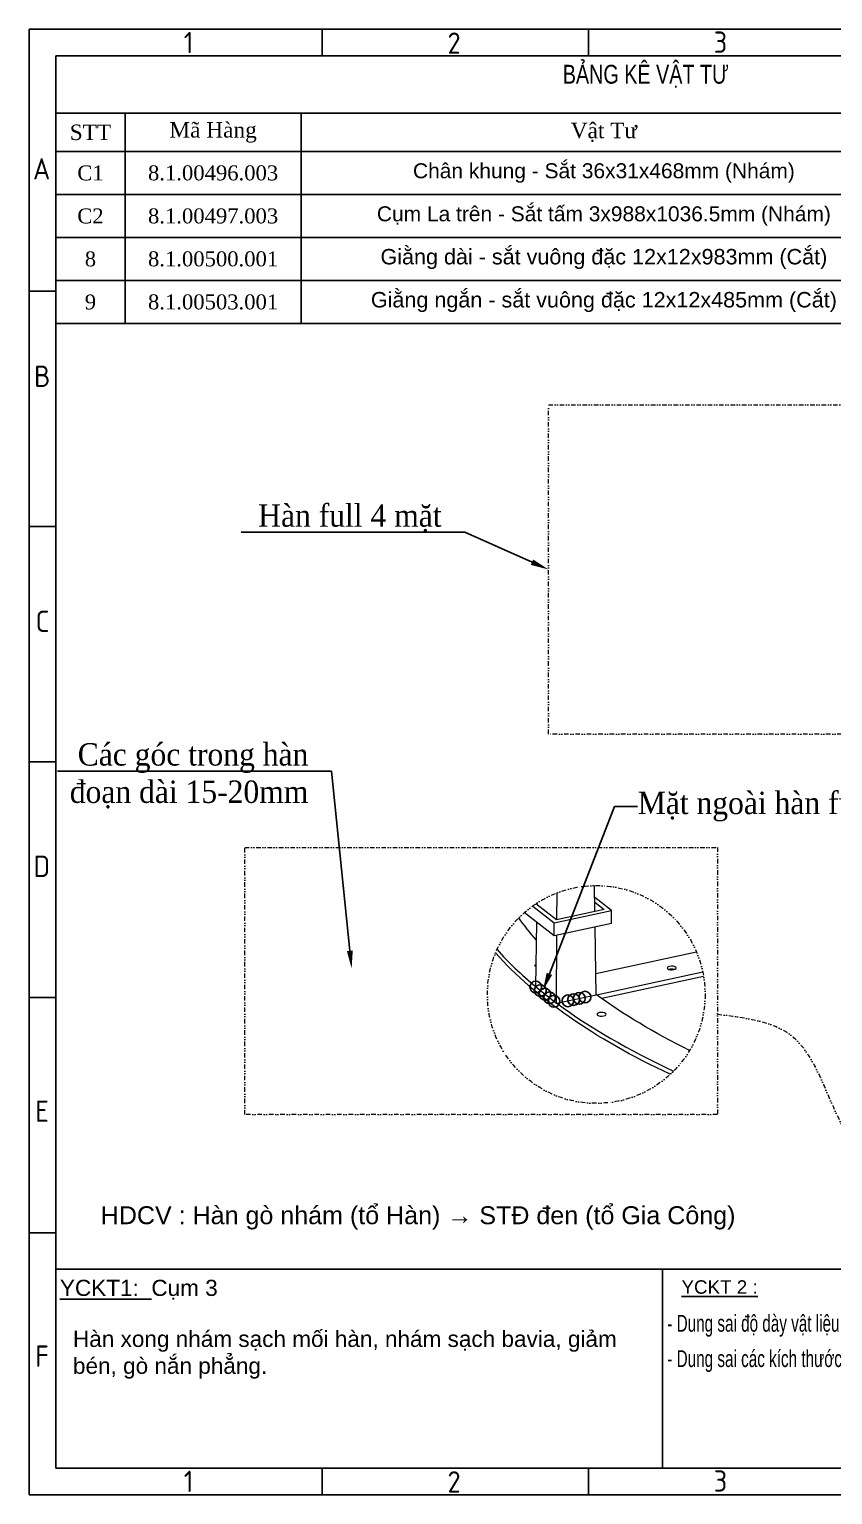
# Model space of a CAD drawing. Header units: millimetres. Extents: x -127318 to -46279, y 54276 to 57025.
# Drawn here: x -55797 to -54901, y 54348 to 55982 of the extents above; entities that cross this region are included whole.
import ezdxf
from ezdxf import colors
from ezdxf.entities.mleader import LeaderData, LeaderLine
from ezdxf.math import Vec2, Vec3

# ---------------------------------------------------------------- set-up
doc = ezdxf.new("R2010")
doc.units = ezdxf.units.MM
for name, pattern in [('CENTER', [2, 1.25, -0.25, 0.25, -0.25]), ('CONTPVMNIL', [0]), ('DIVIDE', [1.25, 0.5, -0.25, 0, -0.25, 0, -0.25])]:
    doc.linetypes.add(name, pattern=pattern)
doc.layers.get('0').update_dxf_attribs({"linetype": 'CONTPVMNIL'})
doc.layers.get('DEFPOINTS').update_dxf_attribs({"color": 6})
doc.layers.add('D KT', color=4, linetype='Continuous', lineweight=18)
doc.layers.add('d tam', color=2, linetype='CENTER', lineweight=9)
doc.layers.add('FRAME050', color=6, linetype='Continuous')
doc.layers.add('MAIN', color=7, linetype='Continuous')
doc.styles.add('Chuan', font='times.ttf')
doc.styles.add('ISOCP', font='isocp')
doc.styles.add('SLDTEXTSTYLE3', font='TXT', dxfattribs={"width": 0.65, "bigfont": 'bigfont'})
doc.styles.get("Standard").update_dxf_attribs({"font": 'isocp.shx'})
doc.styles.add('style1', font='arial.ttf', dxfattribs={"width": 0.75})
doc.styles.add('tex 1', font='arial.ttf', dxfattribs={"width": 0.75})

# ---------------------------------------------------------------- blocks, each defined once
blk = doc.blocks.new('ẢERHAEEH')
at = {"layer": 'FRAME050'}
for p, q in [((-261.36, 213.96), (-261.36, 217.92)), ((-221.76, 213.96), (-221.76, 217.92)), ((-300.96, 178.96), (-304.92, 178.96)), ((-300.96, 143.96), (-304.92, 143.96)), ((-304.92, 108.96), (-300.96, 108.96)), ((-300.96, 73.96), (-304.92, 73.96)), ((-300.96, 38.96), (-304.92, 38.96)), ((-261.36, 0), (-261.36, 3.96)), ((-221.76, 0), (-221.76, 3.96))]:
    blk.add_line(p, q, dxfattribs=at)
at = {"layer": 'MAIN', "color": 7, "linetype": 'Continuous'}
blk.add_lwpolyline([(-300.96, 213.96), (-3.96, 213.96), (-3.96, 3.96), (-300.96, 3.96)], close=True, dxfattribs=at)
at = {"layer": 'FRAME050', "style": 'ISOCP'}
for s, p in [('1', (-281.95, 214.36)), ('2', (-242.72, 214.28)), ('3', (-203.13, 214.42)), ('A', (-304.37, 195.59)), ('B', (-304.21, 164.74)), ('C', (-303.97, 128.3)), ('D', (-304.3, 91.87)), ('E', (-304.05, 55.44)), ('F', (-304.05, 19.01)), ('1', (-281.95, 0.4)), ('2', (-242.72, 0.32)), ('3', (-203.13, 0.46))]:
    blk.add_text(s, height=3.17, dxfattribs=at).set_placement(p)
blk = doc.blocks.new('AI_COPY_413A15')
at = {"layer": 'D KT', "color": 0, "linetype": 'ByBlock', "lineweight": -2, "ltscale": 30, "transparency": 16777216}
for p, q in [((0, 0), (1316, 0)), ((0, 0), (0, -298.5)), ((1316, 0), (1316, -298.5)), ((0, -63.9), (1316, -63.9)), ((77.1, -63.9), (77.1, -298.5)), ((273.5, -63.9), (273.5, -298.5)), ((948.9, -63.9), (948.9, -298.5)), ((1063.7, -63.9), (1063.7, -298.5)), ((1131.9, -63.9), (1131.9, -298.5)), ((0, -106.7), (1316, -106.7)), ((0, -154.6), (1316, -154.6)), ((0, -202.6), (1316, -202.6)), ((0, -250.5), (1316, -250.5)), ((0, -298.5), (1316, -298.5))]:
    blk.add_line(p, q, dxfattribs=at)
at = {"layer": 'D KT', "color": 0, "ltscale": 30, "transparency": 16777216}
for s, insert, char_height, width, attachment_point, style in [('BẢNG KÊ VẬT TƯ', (658, -9.9), 21.028, 1296.209, 2, 'tex 1'), ('STT', (38.5, -85.3), 17.21, 57.267, 5, 'Chuan'), ('Mã Hàng', (175.3, -85.3), 17.21, 176.541, 5, 'Chuan'), ('Vật Tư', (611.2, -85.3), 17.21, 655.6, 5, 'Chuan'), ('Vật Liệu', (1006.3, -85.3), 17.21, 94.94, 5, 'Chuan'), ('SL', (1097.8, -85.3), 17.21, 48.427, 5, 'Chuan'), ('Ghi chú', (1224, -85.3), 17.21, 164.305, 5, 'Chuan'), ('C1', (38.5, -130.6), 16.64, 57.826, 5, 'Chuan'), ('8.1.00496.003', (175.3, -130.6), 16.725, 170.061, 5, 'Chuan'), ('{\\fArial|b0|i0|c0|p34;\\C256;Chân khung - Sắt 36x31x468mm (Nhám)\\P}', (611.2, -130.6), 16.725, 656.159, 5, 'Chuan'), ('Sắt', (1006.3, -130.6), 19.83, 95.499, 5, 'Chuan'), ('4', (1097.8, -130.6), 16.7, 48.986, 5, 'Chuan'), ('{\\fArial|b0|i0|c0|p34;\\C256;Cụm La trên - Sắt tấm 3x988x1036.5mm (Nhám)\\P}', (611.2, -178.6), 16.725, 656.159, 5, 'Chuan'), ('C2', (38.5, -178.6), 16.64, 57.826, 5, 'Chuan'), ('8.1.00497.003', (175.3, -178.6), 16.725, 170.061, 5, 'Chuan'), ('Sắt', (1006.3, -178.6), 19.83, 95.499, 5, 'Chuan'), ('1', (1097.8, -178.6), 16.7, 48.986, 5, 'Chuan'), ('{\\fArial|b0|i0|c0|p34;\\C256;Giằng dài - sắt vuông đặc 12x12x983mm (Cắt)\\P}', (611.2, -226.5), 17.21, 655.6, 5, 'Chuan'), ('8', (38.5, -226.5), 16.6, 57.826, 5, 'Chuan'), ('8.1.00500.001', (175.3, -226.5), 16.725, 170.061, 5, 'Chuan'), ('Sắt', (1006.3, -226.5), 19.83, 95.499, 5, 'Chuan'), ('1', (1097.8, -226.5), 16.7, 48.986, 5, 'Chuan'), ('{\\fArial|b0|i0|c0|p34;\\C256;Giằng ngắn - sắt vuông đặc 12x12x485mm (Cắt)\\P}', (611.2, -274.5), 17.21, 655.6, 5, 'Chuan'), ('9', (38.5, -274.5), 16.6, 57.826, 5, 'Chuan'), ('8.1.00503.001', (175.3, -274.5), 16.725, 170.061, 5, 'Chuan'), ('Sắt', (1006.3, -274.5), 19.83, 95.499, 5, 'Chuan'), ('2', (1097.8, -274.5), 16.7, 48.986, 5, 'Chuan')]:
    blk.add_mtext(s, dxfattribs=dict(at, insert=insert, char_height=char_height, width=width, attachment_point=attachment_point, style=style))

msp = doc.modelspace()

# ---------------------------------------------------------------- linework, layer by layer
at = {"color": 0, "linetype": 'Continuous', "lineweight": 0, "extrusion": (-5.55112e-17, 0.91158, 0.411123)}
for p, q in [((-55208.836, 54988.772), (-55208.687, 55018.876)), ((-55166.504, 54997.906), (-55166.968, 55026.98)), ((-55235.876, 55004.184), (-55211.822, 54985.342)), ((-55209.297, 54988.672), (-55232.277, 55006.673)), ((-55231.062, 55005.721), (-55231.033, 55007.49)), ((-55211.822, 54985.342), (-55148.069, 54999.098)), ((-55156.17, 55000.136), (-55209.297, 54988.672)), ((-55148.069, 54999.098), (-55166.756, 55013.736)), ((-55166.671, 55008.361), (-55156.17, 55000.136)), ((-55148.069, 54984.513), (-55148.069, 54999.098)), ((-55211.822, 54970.756), (-55245.282, 54996.967)), ((-55232.534, 54913.893), (-55231.377, 54986.074)), ((-55211.822, 54970.756), (-55211.822, 54985.342)), ((-55148.069, 54984.513), (-55211.822, 54970.756)), ((-55209.297, 54895.691), (-55208.923, 54971.382)), ((-55165.025, 54905.244), (-55166.227, 54980.594)), ((-55053.09, 54952.612), (-55165.394, 54928.38)), ((-55164.834, 54905.285), (-55046.272, 54930.868)), ((-55045.274, 54925.614), (-55158.881, 54901.1)), ((-55232.534, 54913.893), (-55209.297, 54895.691)), ((-55209.297, 54895.691), (-55165.025, 54905.244)), ((-55165.028, 54905.437), (-55164.834, 54905.285))]:
    msp.add_line(p, q, dxfattribs=at)
for p, q in [((-54708.427, 54599.25), (-55767.691, 54599.25)), ((-55091.284, 54599.25), (-55091.284, 54377.303))]:
    msp.add_line(p, q)
at = {"color": 1, "ltscale": 30}
for centre in [(-55232.534, 54913.893), (-55227.406, 54909.876), (-55222.279, 54905.86), (-55217.151, 54901.843), (-55212.024, 54897.827), (-55196.611, 54898.428), (-55190.245, 54899.802), (-55183.878, 54901.176), (-55177.511, 54902.55)]:
    msp.add_circle(centre, 6.513, dxfattribs=at)
at = {"color": 0, "linetype": 'Continuous', "lineweight": 0, "extrusion": (5.55112e-17, 1.66533e-16, -1)}
msp.add_ellipse((-54301.749, 55103.124), major_axis=(-988, 0), ratio=0.41112267, start_param=-0.34449831, end_param=-0.27973691, dxfattribs=at)
at = {"color": 0, "linetype": 'Continuous', "lineweight": 0, "extrusion": (6.51193e-17, -1.66533e-16, -1)}
msp.add_ellipse((-54301.749, 55097.654), major_axis=(1038, 0), ratio=0.41112267, start_param=2.42221862, end_param=2.79290984, dxfattribs=at)
at = {"color": 0, "linetype": 'Continuous', "lineweight": 0}
for centre, major_axis, start_param, end_param in [((-54301.749, 55103.124), (-1038, 0), 0.35313951, 0.45853004), ((-55080.823, 54929.551), (-10, 0), -1.89763071, -1.24396195), ((-54301.749, 55103.124), (1038, 0), -2.6341836, -2.41665854)]:
    msp.add_ellipse(centre, major_axis=major_axis, ratio=0.41112267, start_param=start_param, end_param=end_param, dxfattribs=at)
at = {"color": 0, "linetype": 'Continuous', "lineweight": 0, "extrusion": (-3.72536e-17, 1.11022e-16, -1)}
msp.add_ellipse((-55228.555, 54937.866), major_axis=(-5, 0), ratio=0.41112267, start_param=-0.76196465, end_param=0.77514332, dxfattribs=at)
at = {"color": 0, "linetype": 'Continuous', "lineweight": 0, "extrusion": (1.11022e-16, -1.11022e-16, -1)}
msp.add_ellipse((-55080.823, 54935.02), major_axis=(-5, 0), ratio=0.41112267, start_param=-0.48332195, end_param=5.79986336, dxfattribs=at)
at = {"color": 0, "linetype": 'Continuous', "lineweight": 0, "extrusion": (5.66065e-17, -1.11022e-16, -1)}
msp.add_ellipse((-54301.749, 55103.124), major_axis=(-988, 0), ratio=0.41112267, start_param=-0.69453044, end_param=-0.50790392, dxfattribs=at)
at = {"color": 0, "linetype": 'Continuous', "lineweight": 0, "extrusion": (1.83103e-17, -5.55112e-17, -1)}
msp.add_ellipse((-55159.047, 54883.419), major_axis=(-4.986, 0), ratio=0.41112267, start_param=-3.624914600296008, end_param=2.658270706883578, dxfattribs=at)
at = {"layer": 'd tam', "linetype": 'DIVIDE', "ltscale": 10}
for points in [[(-55218.397, 55563.071), (-54853.028, 55563.071), (-54853.028, 55195.991), (-55218.397, 55195.991)], [(-55556.994, 55069.459), (-55029.894, 55069.459), (-55029.894, 54771.689), (-55556.994, 54771.689)]]:
    msp.add_lwpolyline(points, close=True, dxfattribs=at)
msp.add_circle((-55165.03, 54905.575), 121.421, dxfattribs=at)
msp.add_open_spline([(-55029.894, 54883.503), (-55000.029, 54879.831), (-54923.409, 54870.409), (-54902.988, 54753.354), (-54808.941, 54670.395, 0), (-54735.979, 54692.613, 0), (-54694.058, 54705.379, 0)], degree=3, knots=[0, 0, 0, 0, 83.12315178, 213.25444368, 303.37980917, 425.0971814, 425.0971814, 425.0971814, 425.0971814], dxfattribs=at)
at = {"layer": 'DEFPOINTS', "ltscale": 30}
msp.add_lwpolyline([(-55797.391, 55982.003), (-53510.491, 55982.003), (-53510.491, 54347.603), (-55797.391, 54347.603)], close=True, dxfattribs=at)

# ---------------------------------------------------------------- block references
at = {"xscale": 7.5, "yscale": 7.5, "zscale": 7.5}
msp.add_blockref('ẢERHAEEH', (-53510.491, 54347.603), dxfattribs=at)
msp.add_blockref('AI_COPY_413A15', (-55767.691, 55952.303))

# ---------------------------------------------------------------- texts
at = {"ltscale": 30, "attachment_point": 1, "style": 'style1'}
for s, insert, char_height, width in [('{\\W1;HDCV : Hàn gò nhám (tổ Hàn) → STĐ đen (tổ Gia Công)}', (-55717.717, 54669.307, 0), 20, 1429.70348), ('{\\W1;Hàn xong nhám sạch mối hàn, nhám sạch bavia, giảm bén, gò nắn phẳng.}', (-55748.705, 54530.384), 18, 616.92571)]:
    msp.add_mtext(s, dxfattribs=dict(at, insert=insert, char_height=char_height, width=width))
at = {"insert": (-55763.264, 54587.28), "char_height": 18, "width": 274.6877, "attachment_point": 1}
msp.add_mtext('{\\fArial|b0|i0|c0|p34;\\LYCKT1:\\l  Cụm 3}', dxfattribs=at)
at = {"color": 0, "attachment_point": 1, "style": 'SLDTEXTSTYLE3'}
for s, insert, char_height, width in [('{\\fArial|b0|i0|c0|p34;\\W1;\\L\\C256;YCKT 2 :}', (-55069.936, 54586.746), 15, 104.20621), ('{\\fArial|b0|i0|c0|p34; - Dung sai độ dày vật liệu : \\W0.933;%%P0.2 mm}', (-55090.463, 54548.138), 18.75, 604.403), ('{\\fArial|b0|i0|c0|p34; - Dung sai các kích thước khác : \\W0.933; %%P1 mm}', (-55090.463, 54508.737), 18.75, 604.403)]:
    msp.add_mtext(s, dxfattribs=dict(at, insert=insert, char_height=char_height, width=width))

# ---------------------------------------------------------------- leaders
at = {"ltscale": 30}
ml = msp.add_multileader_mtext('Standard', dxfattribs=at)
ml.set_content('{\\fTimes New Roman|b0|i0|c0|p18;\\W0.933;Hàn full 4 mặt}', color=256)
ml.set_leader_properties(color=3)
ml.build(insert=Vec2(0, 0))
ml.multileader.update_dxf_attribs({"text_right_attachment_type": 6, "dogleg_length": 0.36, "arrow_head_size": 20})
ctx = ml.context
ctx.base_point, ctx.char_height, ctx.arrow_head_size, ctx.landing_gap_size, ctx.plane_origin = Vec3(-55537.009, 55436.632), 25, 20, 0.09, Vec3(-55295.154, 55294.799)
ctx.right_attachment, ctx.text_align_type = 6, 2
notes = []
notes.append((ctx, [(1, (1, 1, 0), (-55311.666, 55421.05), (-1, 0), 25.798, [(0, [(-55218.397, 55379.531)], 0, [])])]))
ctx.mtext.insert, ctx.mtext.width, ctx.mtext.alignment, ctx.mtext.line_spacing_style, ctx.mtext.flow_direction = Vec3(-55337.555, 55452.214), 277.08283, 3, 2, 5
ml = msp.add_multileader_mtext('Standard', dxfattribs=at)
ml.set_content('{\\fTimes New Roman|b0|i0|c0|p18;\\W0.933;Các góc trong hàn đoạn dài 15-20mm}', color=256)
ml.set_leader_properties(color=3)
ml.build(insert=Vec2(0, 0))
ml.multileader.update_dxf_attribs({"text_right_attachment_type": 6, "dogleg_length": 0.36, "arrow_head_size": 20})
ctx = ml.context
ctx.base_point, ctx.char_height, ctx.arrow_head_size, ctx.landing_gap_size, ctx.plane_origin = Vec3(-55745.577, 55170.242), 25, 20, 0.09, Vec3(-55443.703, 55028.408)
ctx.right_attachment, ctx.text_align_type = 6, 2
notes.append((ctx, [(1, (1, 1, 0), (-55460.215, 55154.659), (-1, 0), 25.798, [(0, [(-55437.85, 54934.378)], 0, [])])]))
ctx.mtext.insert, ctx.mtext.width, ctx.mtext.alignment, ctx.mtext.line_spacing_style, ctx.mtext.flow_direction = Vec3(-55486.103, 55185.824), 277.08283, 3, 2, 5
ml = msp.add_multileader_mtext('Standard', dxfattribs=at)
ml.set_content('{\\fTimes New Roman|b0|i0|c0|p18;\\W0.933;Mặt ngoài hàn full}', color=256)
ml.set_leader_properties(color=3)
ml.build(insert=Vec2(0, 0))
ml.multileader.update_dxf_attribs({"text_right_attachment_type": 6, "dogleg_length": 0.36, "arrow_head_size": 20})
ctx = ml.context
ctx.base_point, ctx.char_height, ctx.arrow_head_size, ctx.landing_gap_size, ctx.plane_origin = Vec3(-55118.847, 55115.201), 25, 20, 0.09, Vec3(-55208.852, 54830.562)
ctx.right_attachment = 6
notes.append((ctx, [(1, (1, 1, 0), (-55144.645, 55115.201), (1, 0), 25.798, [(0, [(-55224.518, 54909.876)], 0, [])])]))
ctx.mtext.insert, ctx.mtext.line_spacing_style, ctx.mtext.flow_direction = Vec3(-55118.757, 55131.684), 2, 5
for ctx, leaders in notes:
    for number, flags, end, landing, length, lines in leaders:
        leader = LeaderData()
        leader.index, (leader.has_last_leader_line, leader.has_dogleg_vector, leader.attachment_direction) = number, flags
        leader.last_leader_point, leader.dogleg_vector, leader.dogleg_length = Vec3(end), Vec3(landing), length
        for number, points, colour, breaks in lines:
            line = LeaderLine()
            line.index, line.vertices, line.color, line.breaks = number, Vec3.list(points), colors.encode_raw_color(colour), breaks
            leader.lines.append(line)
        ctx.leaders.append(leader)

doc.saveas('drawing.dxf')
